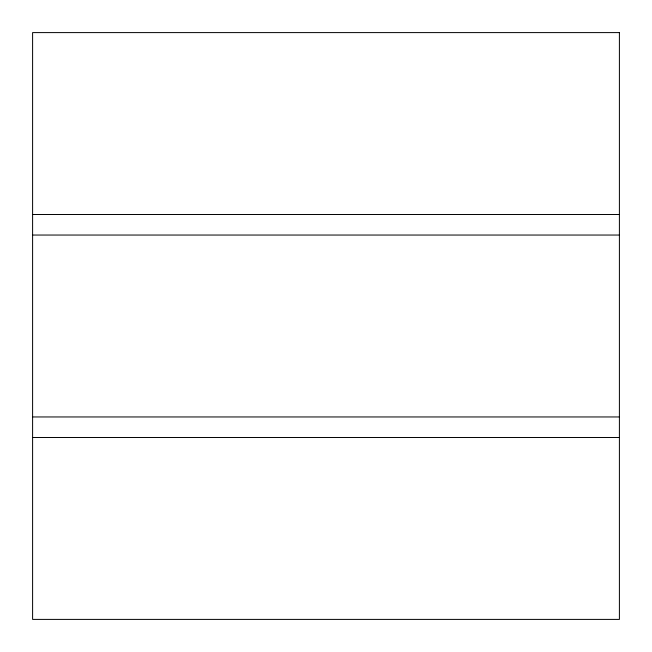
<?xml version="1.0" encoding="UTF-8"?>
<svg xmlns="http://www.w3.org/2000/svg" width="652" height="652" viewBox="0 0 652 652"><rect width="100%" height="100%" fill="white"/><g stroke="black" fill="none" stroke-linecap="round" stroke-linejoin="round"><path stroke-width="0.98" d="M32.6 214.508L619.4 214.508M32.6 235.046L619.4 235.046M32.6 416.954L619.4 416.954M32.6 437.492L619.4 437.492M619.4 32.6L32.6 32.6L32.6 619.4L619.4 619.4L619.4 32.6"/></g></svg>
